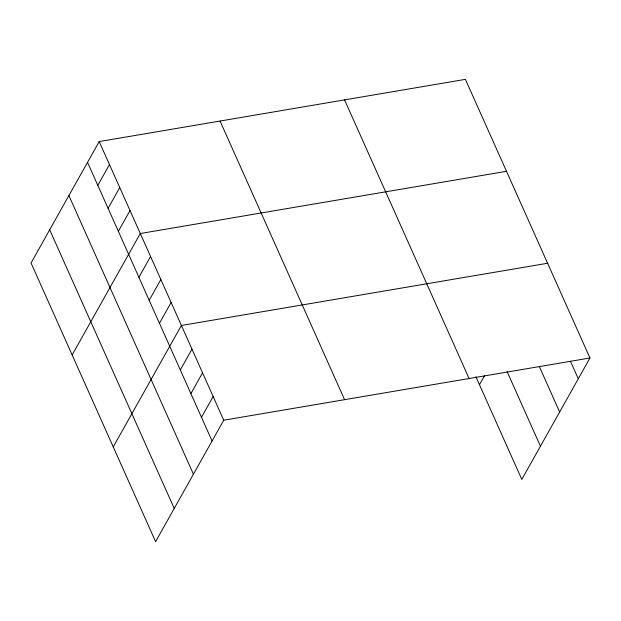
<?xml version="1.0" encoding="UTF-8"?>
<svg xmlns="http://www.w3.org/2000/svg" width="621" height="621" viewBox="0 0 621 621"><rect width="100%" height="100%" fill="white"/><g stroke="black" fill="none" stroke-linecap="round" stroke-linejoin="round"><path stroke-width="0.93" d="M99.197 141.572L31.05 263.009L155.592 541.644L223.739 420.207L589.95 357.991L465.408 79.356L99.197 141.572L223.739 420.207M97.808 185.345L109.475 164.557M108.085 208.33L119.744 187.542M118.355 231.315L130.022 210.535M72.145 354.956L140.292 233.519L506.511 171.303M138.902 277.292L150.569 256.512M149.18 300.277L160.847 279.497M159.457 323.269L171.117 302.481M113.247 446.91L181.394 325.474L547.606 263.257M180.315 369.937L191.974 349.157M190.903 393.621L202.562 372.841M201.483 417.312L213.15 396.524M479.459 384.694L484.59 375.558M589.95 357.991L521.803 479.428L475.903 376.737M570.443 361.236L578.283 378.779M539.261 366.382L559.645 411.995M507.116 371.653L540.441 446.212M344.562 99.888L469.096 378.523M220.051 121.041L344.585 399.676M87.53 162.353L212.071 440.995M68.892 195.568L193.434 474.211M49.688 229.793L174.229 508.428"/></g></svg>
